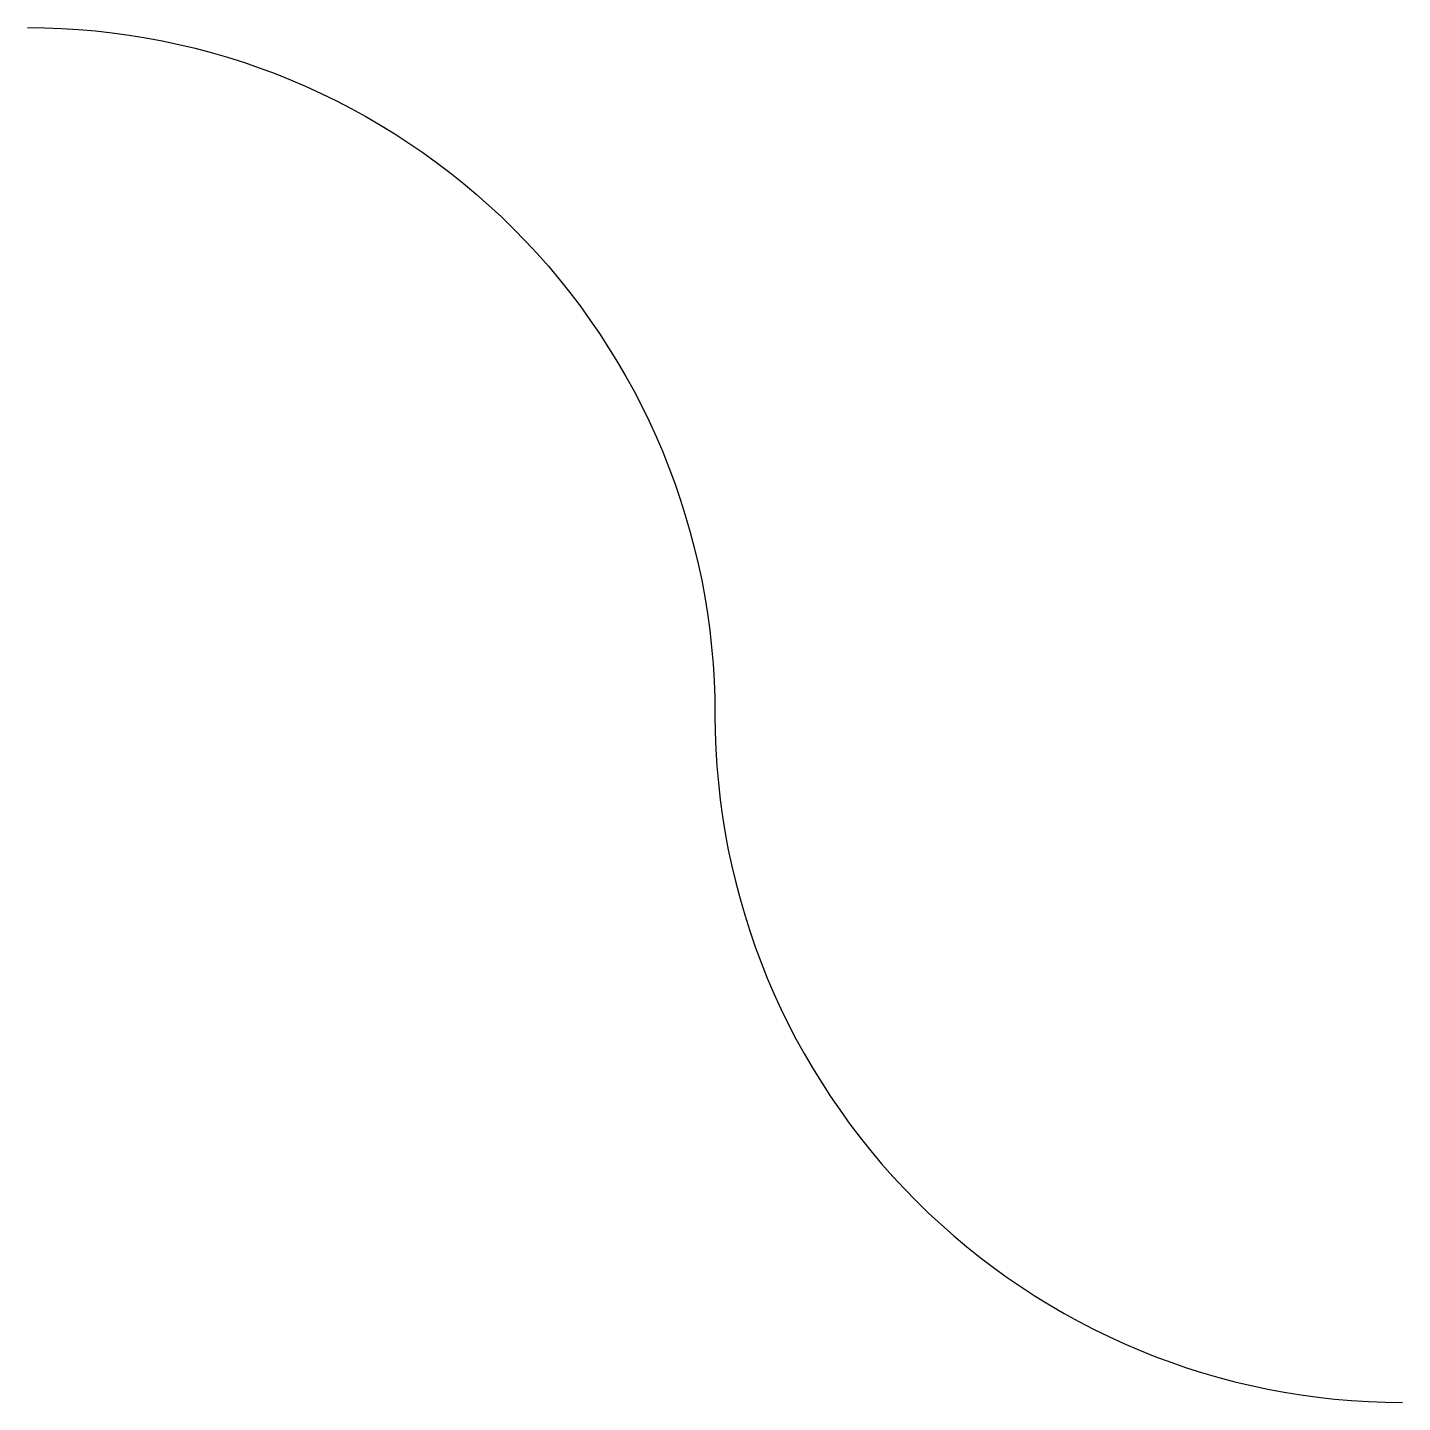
# Model space of a CAD drawing. Header units: millimetres. Extents: x -100 to 100, y 450 to 650.
import ezdxf

# ---------------------------------------------------------------- set-up
doc = ezdxf.new("R2010")
doc.units = ezdxf.units.MM

msp = doc.modelspace()

# ---------------------------------------------------------------- linework, layer by layer
msp.add_lwpolyline([(-100, 650, -0.414214), (0, 550, 0.414214), (100, 450)], format="xyb")

doc.saveas('drawing.dxf')
